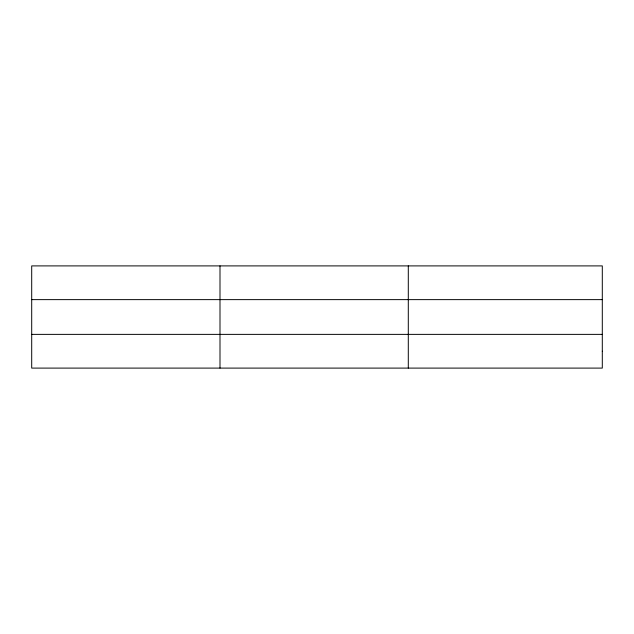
<?xml version="1.0" encoding="UTF-8"?>
<svg xmlns="http://www.w3.org/2000/svg" width="634" height="634" viewBox="0 0 634 634"><rect width="100%" height="100%" fill="white"/><g stroke="black" fill="none" stroke-linecap="round" stroke-linejoin="round"><path stroke-width="0.95" d="M219.998 368.1L219.998 265.9M408.296 368.1L408.296 265.9M31.7 299.628L602.3 299.628M31.7 334.372L602.3 334.372M602.3 351.236L602.3 368.1L31.7 368.1L31.7 265.9L602.3 265.9L602.3 351.236"/></g></svg>
